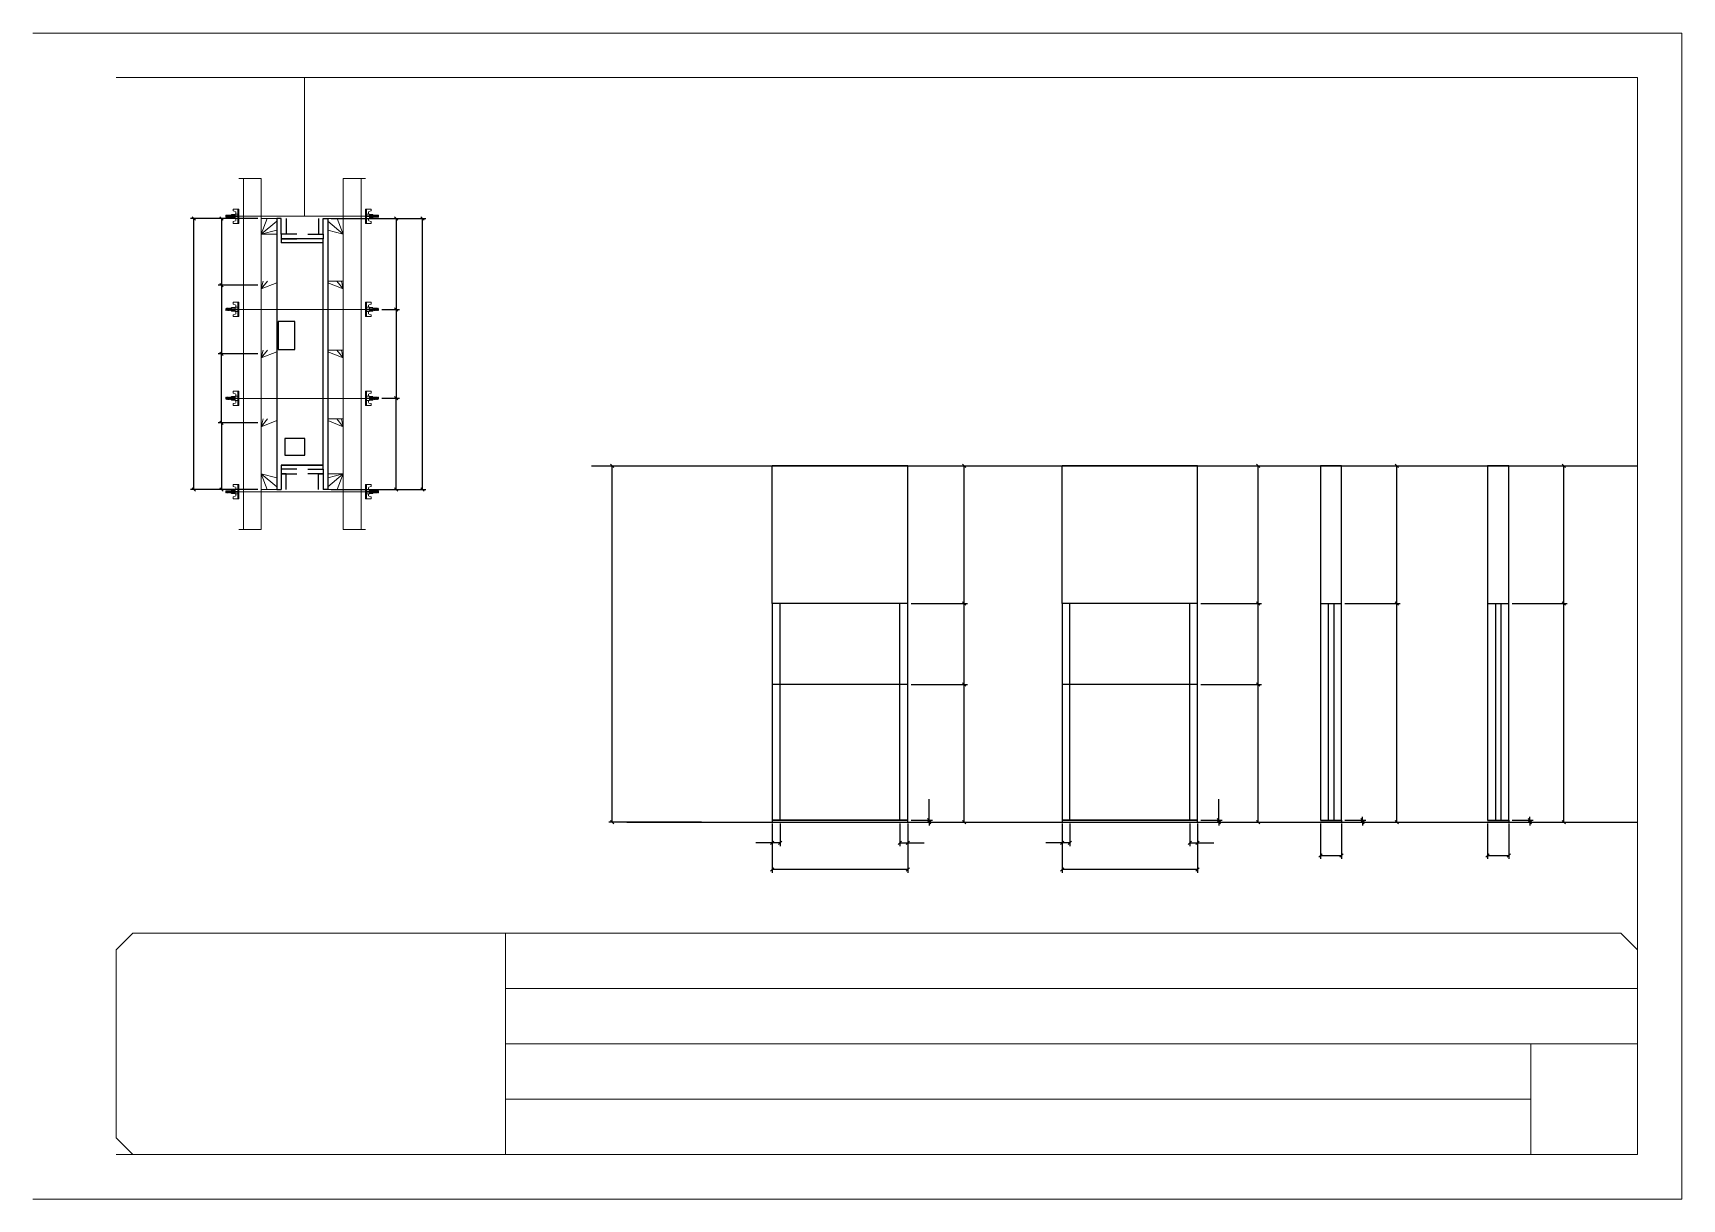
# Model space of a CAD drawing. Header units: metres. Extents: x 2743 to 7411, y 7254 to 8304.
# Drawn here: x 2743 to 4228, y 7254 to 8304 of the extents above; entities that cross this region are included whole.
import ezdxf

# ---------------------------------------------------------------- set-up
doc = ezdxf.new("R2010")
doc.units = ezdxf.units.M
for name, color, linetype in [('CHAPA', 7, 'Continuous'), ('COTA', 7, 'Continuous'), ('Hachura', 7, 'Continuous'), ('Madeira', 7, 'Continuous'), ('NIVEL 2° PAV.', 7, 'Continuous'), ('Nível', 7, 'Continuous'), ('Painéis', 7, 'Continuous'), ('Perfil Metálico', 7, 'Continuous'), ('SARR_2.2x7', 7, 'Continuous'), ('SARRAFO', 7, 'Continuous'), ('SARRAFO DE PRESSAO', 7, 'Continuous'), ('Texto Seção', 7, 'Continuous')]:
    doc.layers.add(name, color=color, linetype=linetype)

msp = doc.modelspace()

# ---------------------------------------------------------------- linework, layer by layer
at = {"layer": 'CHAPA', "color": 1, "lineweight": 25}
for points in [[(2966.2, 8137.2), (2962.2, 8137.2), (2962.2, 7893.2), (2966.2, 7893.2)], [(2966.2, 8137.2), (2962.2, 8137.2), (2962.2, 7893.2), (2966.2, 7893.2)], [(3004.2, 8137.2), (3008.2, 8137.2), (3008.2, 7893.2), (3004.2, 7893.2)], [(3004.2, 8137.2), (3008.2, 8137.2), (3008.2, 7893.2), (3004.2, 7893.2)], [(3004.2, 8115.2), (3004.2, 8118.8), (2966.2, 8118.8), (2966.2, 8115.2)], [(3004.2, 8115.2), (3004.2, 8118.8), (2966.2, 8118.8), (2966.2, 8115.2)], [(3004.2, 7911.6), (3004.2, 7915.2), (2966.2, 7915.2), (2966.2, 7911.6)], [(3004.2, 7911.6), (3004.2, 7915.2), (2966.2, 7915.2), (2966.2, 7911.6)]]:
    msp.add_lwpolyline(points, dxfattribs=at)
at = {"layer": 'COTA', "color": 0, "lineweight": 25}
for p, q in [((2889.1, 8135.7), (2886.1, 8138.7)), ((2914.1, 8135.7), (2911.1, 8138.7)), ((3071.4, 8135.7), (3068.4, 8138.7)), ((3095.1, 8135.7), (3092.1, 8138.7)), ((2911.1, 8078.7), (2914.1, 8075.7)), ((2914.1, 8075.7), (2911.1, 8078.7)), ((3068.4, 8056.8), (3071.4, 8053.8)), ((3071.4, 8053.8), (3068.4, 8056.8)), ((2911.1, 8016.7), (2914.1, 8013.7)), ((2914.1, 8013.7), (2911.1, 8016.7)), ((3071.4, 7973.8), (3068.4, 7976.8)), ((3068.4, 7976.8), (3071.4, 7973.8)), ((2914.1, 7951.7), (2911.1, 7954.7)), ((2911.1, 7954.7), (2914.1, 7951.7)), ((3582.8, 7913), (3579.8, 7916)), ((3847.4, 7913), (3844.4, 7916)), ((3972.4, 7913), (3969.4, 7916)), ((4122.9, 7913), (4119.9, 7916)), ((2886.1, 7894.7), (2889.1, 7891.7)), ((2911.1, 7894.7), (2914.1, 7891.7)), ((3068.4, 7894.7), (3071.4, 7891.7)), ((3092.1, 7894.7), (3095.1, 7891.7)), ((3582.8, 7789), (3579.8, 7792)), ((3579.8, 7792), (3582.8, 7789)), ((3847.4, 7789), (3844.4, 7792)), ((3844.4, 7792), (3847.4, 7789)), ((3969.4, 7792), (3972.4, 7789)), ((3972.4, 7789), (3969.4, 7792)), ((4119.9, 7792), (4122.9, 7789)), ((4122.9, 7789), (4119.9, 7792)), ((3582.8, 7716), (3579.8, 7719)), ((3579.8, 7719), (3582.8, 7716)), ((3847.4, 7716), (3844.4, 7719)), ((3844.4, 7719), (3847.4, 7716)), ((3548.3, 7597), (3551.3, 7594)), ((3551.3, 7592), (3548.3, 7595)), ((3579.8, 7595), (3582.8, 7592)), ((3809.1, 7597), (3812.1, 7594)), ((3812.1, 7592), (3809.1, 7595)), ((3844.4, 7595), (3847.4, 7592)), ((3938.6, 7597), (3941.6, 7594)), ((3941.6, 7592), (3938.6, 7595)), ((3969.4, 7595), (3972.4, 7592)), ((4089.1, 7597), (4092.1, 7594)), ((4092.1, 7592), (4089.1, 7595)), ((4119.9, 7595), (4122.9, 7592)), ((3410, 7576.5), (3407, 7573.5)), ((3414, 7573.5), (3417, 7576.5)), ((3525, 7576.5), (3522, 7573.5)), ((3529, 7573.5), (3532, 7576.5)), ((3670.9, 7576.5), (3667.9, 7573.5)), ((3674.9, 7573.5), (3677.9, 7576.5)), ((3785.9, 7576.5), (3782.9, 7573.5)), ((3789.9, 7573.5), (3792.9, 7576.5)), ((3903.7, 7565.1), (3900.7, 7562.1)), ((3919.7, 7562.1), (3922.7, 7565.1)), ((4054.2, 7565.1), (4051.2, 7562.1)), ((4070.2, 7562.1), (4073.2, 7565.1)), ((3410, 7552.4), (3407, 7549.4)), ((3529, 7549.4), (3532, 7552.4)), ((3670.9, 7552.4), (3667.9, 7549.4)), ((3789.9, 7549.4), (3792.9, 7552.4))]:
    msp.add_line(p, q, dxfattribs=at)
at = {"layer": 'COTA', "color": 241, "lineweight": 25}
for p, q in [((2945.2, 8137.2), (2884.6, 8137.2)), ((2887.6, 7893.2), (2887.6, 8137.2)), ((2945.2, 8137.2), (2909.6, 8137.2)), ((2912.6, 8137.2), (2912.6, 8077.2)), ((3011.2, 8137.2), (3096.6, 8137.2)), ((3045.2, 8137.2), (3072.9, 8137.2)), ((3069.9, 8137.2), (3069.9, 8055.3)), ((3093.6, 7893.2), (3093.6, 8137.2)), ((2945.2, 8077.2), (2909.6, 8077.2)), ((2945.2, 8077.2), (2909.6, 8077.2)), ((2912.6, 8077.2), (2912.6, 8015.2)), ((3057, 8055.3), (3072.9, 8055.3)), ((3057, 8055.3), (3072.9, 8055.3)), ((3069.9, 8055.3), (3069.9, 7975.3)), ((2945.2, 8015.2), (2909.6, 8015.2)), ((2945.2, 8015.2), (2909.6, 8015.2)), ((2912.6, 7953.2), (2912.6, 8015.2)), ((3057, 7975.3), (3072.9, 7975.3)), ((3057, 7975.3), (3072.9, 7975.3)), ((3069.9, 7893.2), (3069.9, 7975.3)), ((2945.2, 7953.2), (2909.6, 7953.2)), ((2945.2, 7953.2), (2909.6, 7953.2)), ((2912.6, 7953.2), (2912.6, 7893.2)), ((3530.5, 7914.5), (3408.5, 7914.5)), ((3408.5, 7790.5), (3408.5, 7914.5)), ((3530.5, 7790.5), (3530.5, 7914.5)), ((3791.4, 7914.5), (3669.4, 7914.5)), ((3669.4, 7790.5), (3669.4, 7914.5)), ((3791.4, 7790.5), (3791.4, 7914.5)), ((2945.2, 7893.2), (2884.6, 7893.2)), ((2945.2, 7893.2), (2909.6, 7893.2)), ((3011.2, 7893.2), (3096.6, 7893.2)), ((3045.2, 7893.2), (3072.9, 7893.2))]:
    msp.add_line(p, q, dxfattribs=at)
at = {"layer": 'COTA', "color": 180, "lineweight": 25}
for p, q in [((2978.6, 8044.3), (2963.6, 8044.3)), ((2963.6, 8044.3), (2963.6, 8019.3)), ((2978.6, 8019.3), (2978.6, 8044.3)), ((2963.6, 8019.3), (2978.6, 8019.3)), ((2987.4, 7939.2), (2969.4, 7939.2)), ((2969.4, 7939.2), (2969.4, 7924.2)), ((2987.4, 7924.2), (2987.4, 7939.2)), ((2969.4, 7924.2), (2987.4, 7924.2))]:
    msp.add_line(p, q, dxfattribs=at)
at = {"layer": 'COTA', "color": 4, "lineweight": 25}
for p, q in [((3533.5, 7914.5), (3584.3, 7914.5)), ((3581.3, 7790.5), (3581.3, 7914.5)), ((3794.4, 7914.5), (3848.9, 7914.5)), ((3845.9, 7790.5), (3845.9, 7914.5)), ((3924.2, 7914.5), (3973.9, 7914.5)), ((3970.9, 7790.5), (3970.9, 7914.5)), ((4074.7, 7914.5), (4124.4, 7914.5)), ((4121.4, 7790.5), (4121.4, 7914.5)), ((3533.5, 7790.5), (3584.3, 7790.5)), ((3533.5, 7790.5), (3584.3, 7790.5)), ((3581.3, 7717.5), (3581.3, 7790.5)), ((3794.4, 7790.5), (3848.9, 7790.5)), ((3794.4, 7790.5), (3848.9, 7790.5)), ((3845.9, 7717.5), (3845.9, 7790.5)), ((3924.2, 7790.5), (3973.9, 7790.5)), ((3924.2, 7790.5), (3973.9, 7790.5)), ((3970.9, 7593.5), (3970.9, 7790.5)), ((4074.7, 7790.5), (4124.4, 7790.5)), ((4074.7, 7790.5), (4124.4, 7790.5)), ((4121.4, 7593.5), (4121.4, 7790.5)), ((3533.5, 7717.5), (3584.3, 7717.5)), ((3533.5, 7717.5), (3584.3, 7717.5)), ((3581.3, 7593.5), (3581.3, 7717.5)), ((3794.4, 7717.5), (3848.9, 7717.5)), ((3794.4, 7717.5), (3848.9, 7717.5)), ((3845.9, 7593.5), (3845.9, 7717.5)), ((3549.8, 7595.5), (3549.8, 7614.3)), ((3810.6, 7595.5), (3810.6, 7614.3)), ((3408.5, 7592.5), (3408.5, 7547.9)), ((3408.5, 7590.5), (3408.5, 7572)), ((3415.5, 7592.5), (3415.5, 7572)), ((3523.5, 7592.5), (3523.5, 7572)), ((3530.5, 7592.5), (3530.5, 7547.9)), ((3530.5, 7590.5), (3530.5, 7572)), ((3533.5, 7595.5), (3552.8, 7595.5)), ((3533.5, 7593.5), (3552.8, 7593.5)), ((3533.5, 7593.5), (3584.3, 7593.5)), ((3549.8, 7593.5), (3549.8, 7595.5)), ((3549.8, 7593.5), (3549.8, 7590.5)), ((3669.4, 7592.5), (3669.4, 7547.9)), ((3669.4, 7590.5), (3669.4, 7572)), ((3676.4, 7592.5), (3676.4, 7572)), ((3784.4, 7592.5), (3784.4, 7572)), ((3791.4, 7592.5), (3791.4, 7547.9)), ((3791.4, 7590.5), (3791.4, 7572)), ((3794.4, 7595.5), (3813.6, 7595.5)), ((3794.4, 7593.5), (3813.6, 7593.5)), ((3794.4, 7593.5), (3848.9, 7593.5)), ((3810.6, 7593.5), (3810.6, 7595.5)), ((3810.6, 7593.5), (3810.6, 7590.5)), ((3902.2, 7592.5), (3902.2, 7560.6)), ((3921.2, 7592.5), (3921.2, 7560.6)), ((3924.2, 7595.5), (3943.1, 7595.5)), ((3924.2, 7593.5), (3943.1, 7593.5)), ((3924.2, 7593.5), (3973.9, 7593.5)), ((3940.1, 7595.5), (3940.1, 7598.5)), ((3940.1, 7593.5), (3940.1, 7595.5)), ((3940.1, 7593.5), (3940.1, 7590.5)), ((4052.7, 7592.5), (4052.7, 7560.6)), ((4071.7, 7592.5), (4071.7, 7560.6)), ((4074.7, 7595.5), (4093.6, 7595.5)), ((4074.7, 7593.5), (4093.6, 7593.5)), ((4074.7, 7593.5), (4124.4, 7593.5)), ((4090.6, 7595.5), (4090.6, 7598.5)), ((4090.6, 7593.5), (4090.6, 7595.5)), ((4090.6, 7593.5), (4090.6, 7590.5)), ((3408.5, 7575), (3393.8, 7575)), ((3415.5, 7575), (3408.5, 7575)), ((3523.5, 7575), (3530.5, 7575)), ((3530.5, 7575), (3545.3, 7575)), ((3669.4, 7575), (3654.7, 7575)), ((3676.4, 7575), (3669.4, 7575)), ((3784.4, 7575), (3791.4, 7575)), ((3791.4, 7575), (3806.1, 7575)), ((3902.2, 7563.6), (3921.2, 7563.6)), ((4052.7, 7563.6), (4071.7, 7563.6)), ((3530.5, 7550.9), (3408.5, 7550.9)), ((3791.4, 7550.9), (3669.4, 7550.9))]:
    msp.add_line(p, q, dxfattribs=at)
at = {"layer": 'COTA', "color": 241, "lineweight": 25}
for points in [[(3921.2, 7790.5), (3921.2, 7914.5), (3902.2, 7914.5), (3902.2, 7790.5)], [(4071.7, 7790.5), (4071.7, 7914.5), (4052.7, 7914.5), (4052.7, 7790.5)]]:
    msp.add_lwpolyline(points, dxfattribs=at)
at = {"layer": 'Hachura', "color": 0, "lineweight": 9}
for p, q in [((2916.7, 8140.3), (2916.4, 8139.9)), ((2916.4, 8139.9), (2916.4, 8138.7)), ((2916.7, 8138.3), (2916.4, 8138.7)), ((2917, 8140.3), (2916.7, 8140.3)), ((2916.7, 8138.3), (2916.7, 8140.3)), ((2917.4, 8138.3), (2916.7, 8139.6)), ((2917.3, 8138.2), (2916.7, 8139.4)), ((2916.7, 8138.8), (2917.1, 8138.2)), ((2916.7, 8138.6), (2916.8, 8138.3)), ((2917, 8140.3), (2918, 8138.3)), ((2917, 8140.3), (2918, 8138.3)), ((2917.1, 8140.3), (2918.2, 8138.2)), ((2918.4, 8138.2), (2917.4, 8140.4)), ((2917.4, 8138.3), (2918, 8138.3)), ((2918.2, 8140.3), (2917.6, 8140.3)), ((2918.5, 8138.3), (2917.6, 8140.3)), ((2918.2, 8140.3), (2919.2, 8138.3)), ((2918.3, 8140.3), (2919.4, 8138.2)), ((2919.6, 8138.2), (2918.5, 8140.4)), ((2919.2, 8138.3), (2918.5, 8138.3)), ((2919.4, 8140.3), (2918.7, 8140.3)), ((2919.7, 8138.3), (2918.7, 8140.3)), ((2918.9, 8140.3), (2918.7, 8140.3)), ((2919.4, 8140.3), (2920.3, 8138.3)), ((2919.5, 8140.3), (2920.5, 8138.2)), ((2920.8, 8138.2), (2919.7, 8140.4)), ((2919.9, 8138.3), (2919.7, 8138.3)), ((2920.5, 8140.3), (2919.9, 8140.3)), ((2920.8, 8138.3), (2919.9, 8140.3)), ((2919.9, 8138.3), (2920.3, 8138.3)), ((2920.5, 8140.3), (2921.5, 8138.3)), ((2920.8, 8138.3), (2921.5, 8138.3)), ((2921.5, 8139.1), (2920.9, 8140.4)), ((2921.5, 8139.4), (2921, 8140.3)), ((2921.5, 8140.3), (2921, 8140.3)), ((2921.5, 8137.6), (2921.5, 8140.9)), ((2921.5, 8140.9), (2924.7, 8140.9)), ((2921.5, 8139.9), (2924.7, 8139.9)), ((2921.5, 8138.3), (2924.7, 8138.3)), ((2921.6, 8137.6), (2921.6, 8140.9)), ((2923, 8145.7), (2923, 8144)), ((2923, 8144), (2925.2, 8143.4)), ((2928.2, 8145.7), (2923.1, 8145.7)), ((2924.7, 8141.2), (2924.7, 8137.3)), ((2927.3, 8141.2), (2924.7, 8141.2)), ((2927.3, 8139.5), (2925.3, 8139.5)), ((2925.3, 8139), (2927.3, 8139)), ((2925.5, 8143.1), (2925.5, 8141.2)), ((2927.3, 8145.7), (2927.3, 8132.8)), ((2927.3, 8145.7), (2927.3, 8140.5)), ((2927.3, 8145.5), (2928.2, 8145.5)), ((2927.3, 8145.3), (2928.2, 8145.3)), ((2927.3, 8145), (2928.2, 8145)), ((2927.3, 8144.5), (2928.2, 8144.5)), ((2927.3, 8143.7), (2928.2, 8143.7)), ((2927.3, 8142.3), (2928.2, 8142.3)), ((2927.3, 8139.2), (2927.3, 8141.2)), ((2927.3, 8140.5), (2927.3, 8139.9)), ((2927.3, 8139.2), (2928.2, 8139.2)), ((2927.6, 8140.2), (2927.4, 8140.2)), ((2927.4, 8138.3), (2927.9, 8138.3)), ((2928, 8140.2), (2927.6, 8140.2)), ((2928.2, 8132.8), (2928.2, 8145.7)), ((2928.2, 8133.7), (2928.2, 8141.6)), ((3042.2, 8132.8), (3042.2, 8145.7)), ((3042.2, 8145.7), (3047.3, 8145.7)), ((3043.1, 8145.5), (3042.2, 8145.5)), ((3043.1, 8145.3), (3042.2, 8145.3)), ((3043.1, 8145), (3042.2, 8145)), ((3043.1, 8144.5), (3042.2, 8144.5)), ((3043.1, 8143.7), (3042.2, 8143.7)), ((3043.1, 8142.3), (3042.2, 8142.3)), ((3042.2, 8133.7), (3042.2, 8141.6)), ((3043.1, 8139.2), (3042.2, 8139.2)), ((3042.3, 8140.2), (3042.8, 8140.2)), ((3043, 8138.3), (3042.5, 8138.3)), ((3042.8, 8140.2), (3043, 8140.2)), ((3043.1, 8145.7), (3043.1, 8132.8)), ((3043.1, 8145.7), (3043.1, 8140.5)), ((3043.1, 8139.2), (3043.1, 8141.2)), ((3043.1, 8141.2), (3045.7, 8141.2)), ((3043.1, 8140.5), (3043.1, 8139.9)), ((3043.1, 8139.5), (3045.1, 8139.5)), ((3045.1, 8139), (3043.1, 8139)), ((3044.9, 8143.1), (3044.9, 8141.2)), ((3047.4, 8144), (3045.1, 8143.4)), ((3045.7, 8141.2), (3045.7, 8137.3)), ((3048.9, 8140.9), (3045.7, 8140.9)), ((3048.9, 8139.9), (3045.7, 8139.9)), ((3048.9, 8138.3), (3045.7, 8138.3)), ((3047.4, 8145.7), (3047.4, 8144)), ((3048.8, 8137.6), (3048.8, 8140.9)), ((3048.9, 8137.6), (3048.9, 8140.9)), ((3048.9, 8139.1), (3049.5, 8140.4)), ((3049.9, 8140.3), (3048.9, 8138.3)), ((3048.9, 8139.4), (3049.4, 8140.3)), ((3048.9, 8140.3), (3049.4, 8140.3)), ((3049.5, 8138.3), (3048.9, 8138.3)), ((3049.5, 8138.3), (3050.5, 8140.3)), ((3049.6, 8138.2), (3050.7, 8140.4)), ((3049.9, 8140.3), (3050.5, 8140.3)), ((3050.9, 8140.3), (3049.9, 8138.2)), ((3051, 8140.3), (3050.1, 8138.3)), ((3050.5, 8138.3), (3050.1, 8138.3)), ((3050.5, 8138.3), (3050.7, 8138.3)), ((3050.7, 8138.3), (3051.7, 8140.3)), ((3050.8, 8138.2), (3051.9, 8140.4)), ((3051, 8140.3), (3051.7, 8140.3)), ((3052.1, 8140.3), (3051, 8138.2)), ((3052.2, 8140.3), (3051.2, 8138.3)), ((3051.2, 8138.3), (3051.9, 8138.3)), ((3051.5, 8140.3), (3051.7, 8140.3)), ((3051.9, 8138.2), (3053, 8140.4)), ((3051.9, 8138.3), (3052.8, 8140.3)), ((3052.2, 8140.3), (3052.8, 8140.3)), ((3053.3, 8140.3), (3052.2, 8138.2)), ((3053.4, 8140.3), (3052.4, 8138.3)), ((3053.4, 8140.3), (3052.4, 8138.3)), ((3053, 8138.3), (3052.4, 8138.3)), ((3053, 8138.3), (3053.7, 8139.6)), ((3053.1, 8138.2), (3053.7, 8139.4)), ((3053.7, 8138.8), (3053.3, 8138.2)), ((3053.4, 8140.3), (3053.7, 8140.3)), ((3053.7, 8138.6), (3053.5, 8138.3)), ((3053.7, 8140.3), (3054, 8139.9)), ((3053.7, 8138.3), (3053.7, 8140.3)), ((3053.7, 8138.3), (3054, 8138.7)), ((3054, 8139.9), (3054, 8138.7)), ((2924.7, 8137.6), (2921.5, 8137.6)), ((2923, 8134.5), (2925.2, 8135)), ((2923, 8132.8), (2923, 8134.5)), ((2927.3, 8132.8), (2923, 8132.8)), ((2924.7, 8137.3), (2924.7, 8137.6)), ((2924.7, 8137.3), (2924.7, 8137.6)), ((2924.7, 8137.3), (2927.3, 8137.3)), ((2925.5, 8135.4), (2925.5, 8137.3)), ((2927.3, 8136.2), (2928.2, 8136.2)), ((2927.3, 8134.8), (2928.2, 8134.8)), ((2927.3, 8133.9), (2928.2, 8133.9)), ((2927.3, 8133.5), (2928.2, 8133.5)), ((2927.3, 8133.1), (2928.2, 8133.1)), ((2927.3, 8132.9), (2928.2, 8132.9)), ((2927.3, 8132.8), (2928.2, 8132.8)), ((3043.1, 8136.2), (3042.2, 8136.2)), ((3043.1, 8134.8), (3042.2, 8134.8)), ((3043.1, 8133.9), (3042.2, 8133.9)), ((3043.1, 8133.5), (3042.2, 8133.5)), ((3043.1, 8133.1), (3042.2, 8133.1)), ((3043.1, 8132.9), (3042.2, 8132.9)), ((3043.1, 8132.8), (3042.2, 8132.8)), ((3045.7, 8137.3), (3043.1, 8137.3)), ((3043.1, 8132.8), (3047.4, 8132.8)), ((3044.9, 8135.4), (3044.9, 8137.3)), ((3047.4, 8134.5), (3045.1, 8135)), ((3045.7, 8137.6), (3048.9, 8137.6)), ((3045.7, 8137.3), (3045.7, 8137.6)), ((3045.7, 8137.3), (3045.7, 8137.6)), ((3047.4, 8132.8), (3047.4, 8134.5)), ((2916.7, 8056.3), (2916.4, 8055.9)), ((2916.4, 8055.9), (2916.4, 8054.7)), ((2916.7, 8054.3), (2916.4, 8054.7)), ((2917, 8056.3), (2916.7, 8056.3)), ((2916.7, 8054.3), (2916.7, 8056.3)), ((2917.4, 8054.3), (2916.7, 8055.6)), ((2917.3, 8054.2), (2916.7, 8055.4)), ((2916.7, 8054.8), (2917.1, 8054.2)), ((2916.7, 8054.6), (2916.8, 8054.3)), ((2917, 8056.3), (2918, 8054.3)), ((2917, 8056.3), (2918, 8054.3)), ((2917.1, 8056.3), (2918.2, 8054.2)), ((2918.4, 8054.2), (2917.4, 8056.4)), ((2917.4, 8054.3), (2918, 8054.3)), ((2918.2, 8056.3), (2917.6, 8056.3)), ((2918.5, 8054.3), (2917.6, 8056.3)), ((2918.2, 8056.3), (2919.2, 8054.3)), ((2918.3, 8056.3), (2919.4, 8054.2)), ((2919.6, 8054.2), (2918.5, 8056.4)), ((2919.2, 8054.3), (2918.5, 8054.3)), ((2919.4, 8056.3), (2918.7, 8056.3)), ((2919.7, 8054.3), (2918.7, 8056.3)), ((2918.9, 8056.3), (2918.7, 8056.3)), ((2919.4, 8056.3), (2920.3, 8054.3)), ((2919.5, 8056.3), (2920.5, 8054.2)), ((2920.8, 8054.2), (2919.7, 8056.4)), ((2919.9, 8054.3), (2919.7, 8054.3)), ((2920.5, 8056.3), (2919.9, 8056.3)), ((2920.8, 8054.3), (2919.9, 8056.3)), ((2919.9, 8054.3), (2920.3, 8054.3)), ((2920.5, 8056.3), (2921.5, 8054.3)), ((2920.8, 8054.3), (2921.5, 8054.3)), ((2921.5, 8055.1), (2920.9, 8056.4)), ((2921.5, 8055.4), (2921, 8056.3)), ((2921.5, 8056.3), (2921, 8056.3)), ((2921.5, 8053.6), (2921.5, 8056.9)), ((2921.5, 8056.9), (2924.7, 8056.9)), ((2921.5, 8055.9), (2924.7, 8055.9)), ((2921.5, 8054.3), (2924.7, 8054.3)), ((2924.7, 8053.6), (2921.5, 8053.6)), ((2921.6, 8053.6), (2921.6, 8056.9)), ((2923, 8061.7), (2923, 8060)), ((2923, 8060), (2925.2, 8059.4)), ((2923, 8050.5), (2925.2, 8051)), ((2923, 8048.8), (2923, 8050.5)), ((2927.3, 8048.8), (2923, 8048.8)), ((2928.2, 8061.7), (2923.1, 8061.7)), ((2924.7, 8057.2), (2924.7, 8053.3)), ((2927.3, 8057.2), (2924.7, 8057.2)), ((2924.7, 8053.3), (2924.7, 8053.6)), ((2924.7, 8053.3), (2924.7, 8053.6)), ((2924.7, 8053.3), (2927.3, 8053.3)), ((2927.3, 8055.5), (2925.3, 8055.5)), ((2925.3, 8055), (2927.3, 8055)), ((2925.5, 8059.1), (2925.5, 8057.2)), ((2925.5, 8051.4), (2925.5, 8053.3)), ((2927.3, 8061.7), (2927.3, 8048.8)), ((2927.3, 8061.7), (2927.3, 8056.5)), ((2927.3, 8061.5), (2928.2, 8061.5)), ((2927.3, 8061.3), (2928.2, 8061.3)), ((2927.3, 8061), (2928.2, 8061)), ((2927.3, 8060.5), (2928.2, 8060.5)), ((2927.3, 8059.7), (2928.2, 8059.7)), ((2927.3, 8058.3), (2928.2, 8058.3)), ((2927.3, 8055.2), (2927.3, 8057.2)), ((2927.3, 8056.5), (2927.3, 8055.9)), ((2927.3, 8055.2), (2928.2, 8055.2)), ((2927.3, 8052.2), (2928.2, 8052.2)), ((2927.3, 8050.8), (2928.2, 8050.8)), ((2927.3, 8049.9), (2928.2, 8049.9)), ((2927.3, 8049.5), (2928.2, 8049.5)), ((2927.3, 8049.1), (2928.2, 8049.1)), ((2927.3, 8048.9), (2928.2, 8048.9)), ((2927.3, 8048.8), (2928.2, 8048.8)), ((2927.6, 8056.2), (2927.4, 8056.2)), ((2927.4, 8054.3), (2927.9, 8054.3)), ((2928, 8056.2), (2927.6, 8056.2)), ((2928.2, 8048.8), (2928.2, 8061.7)), ((2928.2, 8049.7), (2928.2, 8057.6)), ((3042.2, 8048.8), (3042.2, 8061.7)), ((3042.2, 8061.7), (3047.3, 8061.7)), ((3043.1, 8061.5), (3042.2, 8061.5)), ((3043.1, 8061.3), (3042.2, 8061.3)), ((3043.1, 8061), (3042.2, 8061)), ((3043.1, 8060.5), (3042.2, 8060.5)), ((3043.1, 8059.7), (3042.2, 8059.7)), ((3043.1, 8058.3), (3042.2, 8058.3)), ((3042.2, 8049.7), (3042.2, 8057.6)), ((3043.1, 8055.2), (3042.2, 8055.2)), ((3043.1, 8052.2), (3042.2, 8052.2)), ((3043.1, 8050.8), (3042.2, 8050.8)), ((3043.1, 8049.9), (3042.2, 8049.9)), ((3043.1, 8049.5), (3042.2, 8049.5)), ((3043.1, 8049.1), (3042.2, 8049.1)), ((3043.1, 8048.9), (3042.2, 8048.9)), ((3043.1, 8048.8), (3042.2, 8048.8)), ((3042.3, 8056.2), (3042.8, 8056.2)), ((3043, 8054.3), (3042.5, 8054.3)), ((3042.8, 8056.2), (3043, 8056.2)), ((3043.1, 8061.7), (3043.1, 8048.8)), ((3043.1, 8061.7), (3043.1, 8056.5)), ((3043.1, 8055.2), (3043.1, 8057.2)), ((3043.1, 8057.2), (3045.7, 8057.2)), ((3043.1, 8056.5), (3043.1, 8055.9)), ((3043.1, 8055.5), (3045.1, 8055.5)), ((3045.1, 8055), (3043.1, 8055)), ((3045.7, 8053.3), (3043.1, 8053.3)), ((3043.1, 8048.8), (3047.4, 8048.8)), ((3044.9, 8059.1), (3044.9, 8057.2)), ((3044.9, 8051.4), (3044.9, 8053.3)), ((3047.4, 8060), (3045.1, 8059.4)), ((3047.4, 8050.5), (3045.1, 8051)), ((3045.7, 8057.2), (3045.7, 8053.3)), ((3048.9, 8056.9), (3045.7, 8056.9)), ((3048.9, 8055.9), (3045.7, 8055.9)), ((3048.9, 8054.3), (3045.7, 8054.3)), ((3045.7, 8053.6), (3048.9, 8053.6)), ((3045.7, 8053.3), (3045.7, 8053.6)), ((3045.7, 8053.3), (3045.7, 8053.6)), ((3047.4, 8061.7), (3047.4, 8060)), ((3047.4, 8048.8), (3047.4, 8050.5)), ((3048.8, 8053.6), (3048.8, 8056.9)), ((3048.9, 8053.6), (3048.9, 8056.9)), ((3048.9, 8055.1), (3049.5, 8056.4)), ((3049.9, 8056.3), (3048.9, 8054.3)), ((3048.9, 8055.4), (3049.4, 8056.3)), ((3048.9, 8056.3), (3049.4, 8056.3)), ((3049.5, 8054.3), (3048.9, 8054.3)), ((3049.5, 8054.3), (3050.5, 8056.3)), ((3049.6, 8054.2), (3050.7, 8056.4)), ((3049.9, 8056.3), (3050.5, 8056.3)), ((3050.9, 8056.3), (3049.9, 8054.2)), ((3051, 8056.3), (3050.1, 8054.3)), ((3050.5, 8054.3), (3050.1, 8054.3)), ((3050.5, 8054.3), (3050.7, 8054.3)), ((3050.7, 8054.3), (3051.7, 8056.3)), ((3050.8, 8054.2), (3051.9, 8056.4)), ((3051, 8056.3), (3051.7, 8056.3)), ((3052.1, 8056.3), (3051, 8054.2)), ((3052.2, 8056.3), (3051.2, 8054.3)), ((3051.2, 8054.3), (3051.9, 8054.3)), ((3051.5, 8056.3), (3051.7, 8056.3)), ((3051.9, 8054.2), (3053, 8056.4)), ((3051.9, 8054.3), (3052.8, 8056.3)), ((3052.2, 8056.3), (3052.8, 8056.3)), ((3053.3, 8056.3), (3052.2, 8054.2)), ((3053.4, 8056.3), (3052.4, 8054.3)), ((3053.4, 8056.3), (3052.4, 8054.3)), ((3053, 8054.3), (3052.4, 8054.3)), ((3053, 8054.3), (3053.7, 8055.6)), ((3053.1, 8054.2), (3053.7, 8055.4)), ((3053.7, 8054.8), (3053.3, 8054.2)), ((3053.4, 8056.3), (3053.7, 8056.3)), ((3053.7, 8054.6), (3053.5, 8054.3)), ((3053.7, 8056.3), (3054, 8055.9)), ((3053.7, 8054.3), (3053.7, 8056.3)), ((3053.7, 8054.3), (3054, 8054.7)), ((3054, 8055.9), (3054, 8054.7)), ((2916.7, 7976.3), (2916.4, 7975.9)), ((2916.4, 7975.9), (2916.4, 7974.7)), ((2916.7, 7974.3), (2916.4, 7974.7)), ((2917, 7976.3), (2916.7, 7976.3)), ((2916.7, 7974.3), (2916.7, 7976.3)), ((2917.4, 7974.3), (2916.7, 7975.6)), ((2917.3, 7974.2), (2916.7, 7975.4)), ((2916.7, 7974.8), (2917.1, 7974.2)), ((2916.7, 7974.6), (2916.8, 7974.3)), ((2917, 7976.3), (2918, 7974.3)), ((2917, 7976.3), (2918, 7974.3)), ((2917.1, 7976.3), (2918.2, 7974.2)), ((2918.4, 7974.2), (2917.4, 7976.4)), ((2918.2, 7976.3), (2917.6, 7976.3)), ((2918.5, 7974.3), (2917.6, 7976.3)), ((2918.2, 7976.3), (2919.2, 7974.3)), ((2918.3, 7976.3), (2919.4, 7974.2)), ((2919.6, 7974.2), (2918.5, 7976.4)), ((2919.4, 7976.3), (2918.7, 7976.3)), ((2919.7, 7974.3), (2918.7, 7976.3)), ((2918.9, 7976.3), (2918.7, 7976.3)), ((2919.4, 7976.3), (2920.3, 7974.3)), ((2919.5, 7976.3), (2920.5, 7974.2)), ((2920.8, 7974.2), (2919.7, 7976.4)), ((2920.5, 7976.3), (2919.9, 7976.3)), ((2920.8, 7974.3), (2919.9, 7976.3)), ((2920.5, 7976.3), (2921.5, 7974.3)), ((2921.5, 7975.1), (2920.9, 7976.4)), ((2921.5, 7975.4), (2921, 7976.3)), ((2921.5, 7976.3), (2921, 7976.3)), ((2921.5, 7973.6), (2921.5, 7976.9)), ((2921.5, 7976.9), (2924.7, 7976.9)), ((2921.5, 7975.9), (2924.7, 7975.9)), ((2921.6, 7973.6), (2921.6, 7976.9)), ((2923, 7981.7), (2923, 7980)), ((2923, 7980), (2925.2, 7979.4)), ((2928.2, 7981.7), (2923.1, 7981.7)), ((2924.7, 7977.2), (2924.7, 7973.3)), ((2927.3, 7977.2), (2924.7, 7977.2)), ((2927.3, 7975.5), (2925.3, 7975.5)), ((2925.3, 7975), (2927.3, 7975)), ((2925.5, 7979.1), (2925.5, 7977.2)), ((2927.3, 7981.7), (2927.3, 7968.8)), ((2927.3, 7981.7), (2927.3, 7976.5)), ((2927.3, 7981.5), (2928.2, 7981.5)), ((2927.3, 7981.3), (2928.2, 7981.3)), ((2927.3, 7981), (2928.2, 7981)), ((2927.3, 7980.5), (2928.2, 7980.5)), ((2927.3, 7979.7), (2928.2, 7979.7)), ((2927.3, 7978.3), (2928.2, 7978.3)), ((2927.3, 7975.2), (2927.3, 7977.2)), ((2927.3, 7976.5), (2927.3, 7975.9)), ((2927.3, 7975.2), (2928.2, 7975.2)), ((2927.6, 7976.2), (2927.4, 7976.2)), ((2928, 7976.2), (2927.6, 7976.2)), ((2928.2, 7968.8), (2928.2, 7981.7)), ((2928.2, 7969.7), (2928.2, 7977.6)), ((3042.2, 7968.8), (3042.2, 7981.7)), ((3042.2, 7981.7), (3047.3, 7981.7)), ((3043.1, 7981.5), (3042.2, 7981.5)), ((3043.1, 7981.3), (3042.2, 7981.3)), ((3043.1, 7981), (3042.2, 7981)), ((3043.1, 7980.5), (3042.2, 7980.5)), ((3043.1, 7979.7), (3042.2, 7979.7)), ((3043.1, 7978.3), (3042.2, 7978.3)), ((3042.2, 7969.7), (3042.2, 7977.6)), ((3043.1, 7975.2), (3042.2, 7975.2)), ((3042.3, 7976.2), (3042.8, 7976.2)), ((3042.8, 7976.2), (3043, 7976.2)), ((3043.1, 7981.7), (3043.1, 7968.8)), ((3043.1, 7981.7), (3043.1, 7976.5)), ((3043.1, 7975.2), (3043.1, 7977.2)), ((3043.1, 7977.2), (3045.7, 7977.2)), ((3043.1, 7976.5), (3043.1, 7975.9)), ((3043.1, 7975.5), (3045.1, 7975.5)), ((3045.1, 7975), (3043.1, 7975)), ((3044.9, 7979.1), (3044.9, 7977.2)), ((3047.4, 7980), (3045.1, 7979.4)), ((3045.7, 7977.2), (3045.7, 7973.3)), ((3048.9, 7976.9), (3045.7, 7976.9)), ((3048.9, 7975.9), (3045.7, 7975.9)), ((3047.4, 7981.7), (3047.4, 7980)), ((3048.8, 7973.6), (3048.8, 7976.9)), ((3048.9, 7973.6), (3048.9, 7976.9)), ((3048.9, 7975.1), (3049.5, 7976.4)), ((3049.9, 7976.3), (3048.9, 7974.3)), ((3048.9, 7975.4), (3049.4, 7976.3)), ((3048.9, 7976.3), (3049.4, 7976.3)), ((3049.5, 7974.3), (3050.5, 7976.3)), ((3049.6, 7974.2), (3050.7, 7976.4)), ((3049.9, 7976.3), (3050.5, 7976.3)), ((3050.9, 7976.3), (3049.9, 7974.2)), ((3051, 7976.3), (3050.1, 7974.3)), ((3050.7, 7974.3), (3051.7, 7976.3)), ((3050.8, 7974.2), (3051.9, 7976.4)), ((3051, 7976.3), (3051.7, 7976.3)), ((3052.1, 7976.3), (3051, 7974.2)), ((3052.2, 7976.3), (3051.2, 7974.3)), ((3051.5, 7976.3), (3051.7, 7976.3)), ((3051.9, 7974.2), (3053, 7976.4)), ((3051.9, 7974.3), (3052.8, 7976.3)), ((3052.2, 7976.3), (3052.8, 7976.3)), ((3053.3, 7976.3), (3052.2, 7974.2)), ((3053.4, 7976.3), (3052.4, 7974.3)), ((3053.4, 7976.3), (3052.4, 7974.3)), ((3053, 7974.3), (3053.7, 7975.6)), ((3053.1, 7974.2), (3053.7, 7975.4)), ((3053.7, 7974.8), (3053.3, 7974.2)), ((3053.4, 7976.3), (3053.7, 7976.3)), ((3053.7, 7974.6), (3053.5, 7974.3)), ((3053.7, 7976.3), (3054, 7975.9)), ((3053.7, 7974.3), (3053.7, 7976.3)), ((3053.7, 7974.3), (3054, 7974.7)), ((3054, 7975.9), (3054, 7974.7)), ((2917.4, 7974.3), (2918, 7974.3)), ((2919.2, 7974.3), (2918.5, 7974.3)), ((2919.9, 7974.3), (2919.7, 7974.3)), ((2919.9, 7974.3), (2920.3, 7974.3)), ((2920.8, 7974.3), (2921.5, 7974.3)), ((2921.5, 7974.3), (2924.7, 7974.3)), ((2924.7, 7973.6), (2921.5, 7973.6)), ((2923, 7970.5), (2925.2, 7971)), ((2923, 7968.8), (2923, 7970.5)), ((2927.3, 7968.8), (2923, 7968.8)), ((2924.7, 7973.3), (2924.7, 7973.6)), ((2924.7, 7973.3), (2924.7, 7973.6)), ((2924.7, 7973.3), (2927.3, 7973.3)), ((2925.5, 7971.4), (2925.5, 7973.3)), ((2927.3, 7972.2), (2928.2, 7972.2)), ((2927.3, 7970.8), (2928.2, 7970.8)), ((2927.3, 7969.9), (2928.2, 7969.9)), ((2927.3, 7969.5), (2928.2, 7969.5)), ((2927.3, 7969.1), (2928.2, 7969.1)), ((2927.3, 7968.9), (2928.2, 7968.9)), ((2927.3, 7968.8), (2928.2, 7968.8)), ((2927.4, 7974.3), (2927.9, 7974.3)), ((3043.1, 7972.2), (3042.2, 7972.2)), ((3043.1, 7970.8), (3042.2, 7970.8)), ((3043.1, 7969.9), (3042.2, 7969.9)), ((3043.1, 7969.5), (3042.2, 7969.5)), ((3043.1, 7969.1), (3042.2, 7969.1)), ((3043.1, 7968.9), (3042.2, 7968.9)), ((3043.1, 7968.8), (3042.2, 7968.8)), ((3043, 7974.3), (3042.5, 7974.3)), ((3045.7, 7973.3), (3043.1, 7973.3)), ((3043.1, 7968.8), (3047.4, 7968.8)), ((3044.9, 7971.4), (3044.9, 7973.3)), ((3047.4, 7970.5), (3045.1, 7971)), ((3048.9, 7974.3), (3045.7, 7974.3)), ((3045.7, 7973.6), (3048.9, 7973.6)), ((3045.7, 7973.3), (3045.7, 7973.6)), ((3045.7, 7973.3), (3045.7, 7973.6)), ((3047.4, 7968.8), (3047.4, 7970.5)), ((3049.5, 7974.3), (3048.9, 7974.3)), ((3050.5, 7974.3), (3050.1, 7974.3)), ((3050.5, 7974.3), (3050.7, 7974.3)), ((3051.2, 7974.3), (3051.9, 7974.3)), ((3053, 7974.3), (3052.4, 7974.3)), ((2916.7, 7892.1), (2916.4, 7891.8)), ((2916.4, 7890.5), (2916.4, 7891.8)), ((2916.7, 7890.2), (2916.4, 7890.5)), ((2916.7, 7891.6), (2917.1, 7892.3)), ((2917.3, 7892.2), (2916.7, 7891.1)), ((2916.7, 7891.9), (2916.8, 7892.1)), ((2917.4, 7892.1), (2916.7, 7890.8)), ((2916.7, 7892.1), (2916.7, 7890.2)), ((2917, 7890.2), (2916.7, 7890.2)), ((2917, 7890.2), (2918, 7892.1)), ((2917, 7890.2), (2918, 7892.1)), ((2917.1, 7890.1), (2918.2, 7892.3)), ((2918.4, 7892.2), (2917.4, 7890.1)), ((2917.4, 7892.1), (2918, 7892.1)), ((2918.5, 7892.1), (2917.6, 7890.2)), ((2918.2, 7890.2), (2917.6, 7890.2)), ((2918.2, 7890.2), (2919.2, 7892.1)), ((2918.3, 7890.1), (2919.4, 7892.3)), ((2919.6, 7892.2), (2918.5, 7890.1)), ((2919.2, 7892.1), (2918.5, 7892.1)), ((2919.7, 7892.1), (2918.7, 7890.2)), ((2919.4, 7890.2), (2918.7, 7890.2)), ((2918.9, 7890.2), (2918.7, 7890.2)), ((2919.4, 7890.2), (2920.3, 7892.1)), ((2919.5, 7890.1), (2920.5, 7892.3)), ((2920.8, 7892.2), (2919.7, 7890.1)), ((2919.9, 7892.1), (2919.7, 7892.1)), ((2919.9, 7892.1), (2920.3, 7892.1)), ((2920.8, 7892.1), (2919.9, 7890.2)), ((2920.5, 7890.2), (2919.9, 7890.2)), ((2920.5, 7890.2), (2921.5, 7892.1)), ((2920.8, 7892.1), (2921.5, 7892.1)), ((2921.5, 7891.4), (2920.9, 7890.1)), ((2921.5, 7891.1), (2921, 7890.2)), ((2921.5, 7890.2), (2921, 7890.2)), ((2921.5, 7892.9), (2921.5, 7889.6)), ((2924.7, 7892.9), (2921.5, 7892.9)), ((2921.5, 7892.1), (2924.7, 7892.1)), ((2921.5, 7890.6), (2924.7, 7890.6)), ((2921.5, 7889.6), (2924.7, 7889.6)), ((2921.6, 7892.9), (2921.6, 7889.6)), ((2927.3, 7897.7), (2923, 7897.7)), ((2923, 7897.7), (2923, 7896)), ((2923, 7896), (2925.2, 7895.4)), ((2923, 7886.5), (2925.2, 7887)), ((2923, 7884.8), (2923, 7886.5)), ((2924.7, 7889.3), (2924.7, 7893.2)), ((2924.7, 7893.2), (2927.3, 7893.2)), ((2924.7, 7893.2), (2924.7, 7892.9)), ((2924.7, 7893.2), (2924.7, 7892.9)), ((2927.3, 7889.3), (2924.7, 7889.3)), ((2925.3, 7891.4), (2927.3, 7891.4)), ((2927.3, 7890.9), (2925.3, 7890.9)), ((2925.5, 7895.1), (2925.5, 7893.2)), ((2925.5, 7887.4), (2925.5, 7889.3)), ((2927.3, 7884.8), (2927.3, 7897.7)), ((2927.3, 7897.7), (2928.2, 7897.7)), ((2927.3, 7897.5), (2928.2, 7897.5)), ((2927.3, 7897.3), (2928.2, 7897.3)), ((2927.3, 7897), (2928.2, 7897)), ((2927.3, 7896.5), (2928.2, 7896.5)), ((2927.3, 7895.7), (2928.2, 7895.7)), ((2927.3, 7894.3), (2928.2, 7894.3)), ((2927.3, 7891.2), (2927.3, 7889.3)), ((2927.3, 7891.2), (2928.2, 7891.2)), ((2927.3, 7889.9), (2927.3, 7890.6)), ((2927.3, 7884.8), (2927.3, 7889.9)), ((2927.3, 7888.2), (2928.2, 7888.2)), ((2927.3, 7886.8), (2928.2, 7886.8)), ((2927.3, 7885.9), (2928.2, 7885.9)), ((2927.3, 7885.5), (2928.2, 7885.5)), ((2927.4, 7892.2), (2927.9, 7892.2)), ((2927.6, 7890.3), (2927.4, 7890.3)), ((2928, 7890.3), (2927.6, 7890.3)), ((2928.2, 7897.7), (2928.2, 7884.8)), ((2928.2, 7896.7), (2928.2, 7888.9)), ((3042.2, 7897.7), (3042.2, 7884.8)), ((3043.1, 7897.7), (3042.2, 7897.7)), ((3043.1, 7897.5), (3042.2, 7897.5)), ((3043.1, 7897.3), (3042.2, 7897.3)), ((3043.1, 7897), (3042.2, 7897)), ((3042.2, 7896.7), (3042.2, 7888.9)), ((3043.1, 7896.5), (3042.2, 7896.5)), ((3043.1, 7895.7), (3042.2, 7895.7)), ((3043.1, 7894.3), (3042.2, 7894.3)), ((3043.1, 7891.2), (3042.2, 7891.2)), ((3043.1, 7888.2), (3042.2, 7888.2)), ((3043.1, 7886.8), (3042.2, 7886.8)), ((3043.1, 7885.9), (3042.2, 7885.9)), ((3043.1, 7885.5), (3042.2, 7885.5)), ((3042.3, 7890.3), (3042.8, 7890.3)), ((3043, 7892.2), (3042.5, 7892.2)), ((3042.8, 7890.3), (3043, 7890.3)), ((3043.1, 7884.8), (3043.1, 7897.7)), ((3043.1, 7897.7), (3047.4, 7897.7)), ((3045.7, 7893.2), (3043.1, 7893.2)), ((3045.1, 7891.4), (3043.1, 7891.4)), ((3043.1, 7891.2), (3043.1, 7889.3)), ((3043.1, 7890.9), (3045.1, 7890.9)), ((3043.1, 7889.9), (3043.1, 7890.6)), ((3043.1, 7884.8), (3043.1, 7889.9)), ((3043.1, 7889.3), (3045.7, 7889.3)), ((3044.9, 7895.1), (3044.9, 7893.2)), ((3044.9, 7887.4), (3044.9, 7889.3)), ((3047.4, 7896), (3045.1, 7895.4)), ((3047.4, 7886.5), (3045.1, 7887)), ((3045.7, 7889.3), (3045.7, 7893.2)), ((3045.7, 7893.2), (3045.7, 7892.9)), ((3045.7, 7893.2), (3045.7, 7892.9)), ((3045.7, 7892.9), (3048.9, 7892.9)), ((3048.9, 7892.1), (3045.7, 7892.1)), ((3048.9, 7890.6), (3045.7, 7890.6)), ((3048.9, 7889.6), (3045.7, 7889.6)), ((3047.4, 7897.7), (3047.4, 7896)), ((3047.4, 7884.8), (3047.4, 7886.5)), ((3048.8, 7892.9), (3048.8, 7889.6)), ((3048.9, 7892.9), (3048.9, 7889.6)), ((3049.5, 7892.1), (3048.9, 7892.1)), ((3049.9, 7890.2), (3048.9, 7892.1)), ((3048.9, 7891.4), (3049.5, 7890.1)), ((3048.9, 7891.1), (3049.4, 7890.2)), ((3048.9, 7890.2), (3049.4, 7890.2)), ((3049.5, 7892.1), (3050.5, 7890.2)), ((3049.6, 7892.2), (3050.7, 7890.1)), ((3050.9, 7890.1), (3049.9, 7892.3)), ((3049.9, 7890.2), (3050.5, 7890.2)), ((3050.5, 7892.1), (3050.1, 7892.1)), ((3051, 7890.2), (3050.1, 7892.1)), ((3050.5, 7892.1), (3050.7, 7892.1)), ((3050.7, 7892.1), (3051.7, 7890.2)), ((3050.8, 7892.2), (3051.9, 7890.1)), ((3052.1, 7890.1), (3051, 7892.3)), ((3051, 7890.2), (3051.7, 7890.2)), ((3051.2, 7892.1), (3051.9, 7892.1)), ((3052.2, 7890.2), (3051.2, 7892.1)), ((3051.5, 7890.2), (3051.7, 7890.2)), ((3051.9, 7892.2), (3053, 7890.1)), ((3051.9, 7892.1), (3052.8, 7890.2)), ((3053.3, 7890.1), (3052.2, 7892.3)), ((3052.2, 7890.2), (3052.8, 7890.2)), ((3053.4, 7890.2), (3052.4, 7892.1)), ((3053, 7892.1), (3052.4, 7892.1)), ((3053.4, 7890.2), (3052.4, 7892.1)), ((3053, 7892.1), (3053.7, 7890.8)), ((3053.1, 7892.2), (3053.7, 7891.1)), ((3053.7, 7891.6), (3053.3, 7892.3)), ((3053.4, 7890.2), (3053.7, 7890.2)), ((3053.7, 7891.9), (3053.5, 7892.1)), ((3053.7, 7892.1), (3054, 7891.8)), ((3053.7, 7892.1), (3053.7, 7890.2)), ((3053.7, 7890.2), (3054, 7890.5)), ((3054, 7890.5), (3054, 7891.8)), ((2928.2, 7884.8), (2923.1, 7884.8)), ((2927.3, 7885.1), (2928.2, 7885.1)), ((2927.3, 7884.9), (2928.2, 7884.9)), ((3043.1, 7885.1), (3042.2, 7885.1)), ((3043.1, 7884.9), (3042.2, 7884.9)), ((3042.2, 7884.8), (3047.3, 7884.8))]:
    msp.add_line(p, q, dxfattribs=at)
at = {"layer": 'Hachura', "color": 251, "lineweight": 9}
for p, q in [((3053, 8139.2), (2921.2, 8139.2)), ((3053, 8055.2), (2921.2, 8055.2)), ((3053, 7975.2), (2921.2, 7975.2)), ((3053, 7891.2), (2921.2, 7891.2))]:
    msp.add_line(p, q, dxfattribs=at)
at = {"layer": 'Madeira', "color": 126, "lineweight": 18}
for p, q in [((2948.2, 8123.2), (2953.6, 8137.2)), ((2948.2, 8123.2), (2962.2, 8134.7)), ((2948.2, 8123.2), (2962.2, 8126.7)), ((3022.2, 8123.2), (3008.2, 8134.7)), ((3022.2, 8123.2), (3008.2, 8126.7)), ((3022.2, 8123.2), (3016.8, 8137.2)), ((2948.2, 8073.7), (2953.9, 8080.7)), ((2948.2, 8073.7), (2949.9, 8080.7)), ((2948.2, 8073.7), (2962.2, 8079.2)), ((3022.2, 8073.7), (3008.2, 8079.2)), ((3022.2, 8073.7), (3016.5, 8080.7)), ((3022.2, 8073.7), (3020.5, 8080.7)), ((2948.2, 8011.7), (2953.9, 8018.7)), ((2948.2, 8011.7), (2949.9, 8018.7)), ((2948.2, 8011.7), (2962.2, 8017.2)), ((3022.2, 8011.7), (3008.2, 8017.2)), ((3022.2, 8011.7), (3016.5, 8018.7)), ((3022.2, 8011.7), (3020.5, 8018.7)), ((2948.2, 7949.7), (2953.9, 7956.7)), ((2948.2, 7949.7), (2949.9, 7956.7)), ((2948.2, 7949.7), (2962.2, 7955.2)), ((3022.2, 7949.7), (3008.2, 7955.2)), ((3022.2, 7949.7), (3016.5, 7956.7)), ((3022.2, 7949.7), (3020.5, 7956.7)), ((2948.2, 7907.2), (2962.2, 7895.7)), ((2948.2, 7907.2), (2962.2, 7903.8)), ((2948.2, 7907.2), (2953.6, 7893.2)), ((3022.2, 7907.2), (3008.2, 7895.7)), ((3022.2, 7907.2), (3008.2, 7903.8)), ((3022.2, 7907.2), (3016.8, 7893.2))]:
    msp.add_line(p, q, dxfattribs=at)
for points in [[(2948.2, 7893.2), (2962.2, 7893.2), (2962.2, 8137.2), (2948.2, 8137.2)], [(2948.2, 8123.2), (2962.2, 8123.2), (2962.2, 8137.2), (2948.2, 8137.2)], [(3022.2, 7893.2), (3008.2, 7893.2), (3008.2, 8137.2), (3022.2, 8137.2)], [(3022.2, 8073.7), (3022.2, 8080.7), (3008.2, 8080.7), (3008.2, 8073.7)], [(3022.2, 8011.7), (3022.2, 8018.7), (3008.2, 8018.7), (3008.2, 8011.7)], [(3022.2, 7949.7), (3022.2, 7956.7), (3008.2, 7956.7), (3008.2, 7949.7)], [(3022.2, 7907.2), (3008.2, 7907.2), (3008.2, 7893.2), (3022.2, 7893.2)]]:
    msp.add_lwpolyline(points, dxfattribs=at)
at = {"layer": 'NIVEL 2° PAV.', "color": 0, "lineweight": 25}
for p, q in [((3265.9, 7913), (3262.9, 7916)), ((3262.9, 7595), (3265.9, 7592))]:
    msp.add_line(p, q, dxfattribs=at)
at = {"layer": 'NIVEL 2° PAV.', "color": 4, "lineweight": 25}
for p, q in [((3261.2, 7914.5), (3267.4, 7914.5)), ((3264.4, 7593.5), (3264.4, 7914.5)), ((3344.9, 7593.5), (3261.4, 7593.5))]:
    msp.add_line(p, q, dxfattribs=at)
at = {"layer": 'Nível', "color": 4, "lineweight": 25}
for p, q in [((3245.7, 7914.5), (4187.7, 7914.5)), ((3277.5, 7593.5), (4187.7, 7593.5))]:
    msp.add_line(p, q, dxfattribs=at)
at = {"layer": 'Painéis', "color": 200, "lineweight": 25}
for p, q in [((3408.5, 7790.5), (3408.5, 7593.5)), ((3530.5, 7790.5), (3408.5, 7790.5)), ((3530.5, 7593.5), (3530.5, 7790.5)), ((3669.4, 7790.5), (3669.4, 7593.5)), ((3791.4, 7790.5), (3669.4, 7790.5)), ((3791.4, 7593.5), (3791.4, 7790.5)), ((3902.2, 7790.5), (3902.2, 7595.5)), ((3902.2, 7790.5), (3921.2, 7790.5)), ((3921.2, 7595.5), (3921.2, 7790.5)), ((4052.7, 7790.5), (4052.7, 7595.5)), ((4052.7, 7790.5), (4071.7, 7790.5)), ((4071.7, 7595.5), (4071.7, 7790.5)), ((3530.5, 7717.5), (3408.5, 7717.5)), ((3791.4, 7717.5), (3669.4, 7717.5)), ((3408.5, 7595.5), (3530.5, 7595.5)), ((3669.4, 7595.5), (3791.4, 7595.5)), ((3902.2, 7595.5), (3921.2, 7595.5)), ((4052.7, 7595.5), (4071.7, 7595.5))]:
    msp.add_line(p, q, dxfattribs=at)
for points in [[(2966.2, 7915.2), (3004.2, 7915.2), (3004.2, 8115.2), (2966.2, 8115.2)], [(3530.5, 7595.5), (3408.5, 7595.5), (3408.5, 7593.5), (3530.5, 7593.5)], [(3791.4, 7595.5), (3669.4, 7595.5), (3669.4, 7593.5), (3791.4, 7593.5)], [(3902.2, 7595.5), (3921.2, 7595.5), (3921.2, 7593.5), (3902.2, 7593.5)], [(4052.7, 7595.5), (4071.7, 7595.5), (4071.7, 7593.5), (4052.7, 7593.5)]]:
    msp.add_lwpolyline(points, dxfattribs=at)
at = {"layer": 'Perfil Metálico', "color": 224, "lineweight": 18}
for points in [[(2928.2, 8173.2), (2948.2, 8173.2), (2948.2, 7857.2), (2928.2, 7857.2)], [(2944.2, 7857.2), (2932.2, 7857.2), (2932.2, 8173.2), (2944.2, 8173.2)], [(3042.2, 8173.2), (3022.2, 8173.2), (3022.2, 7857.2), (3042.2, 7857.2)], [(3026.2, 7857.2), (3038.2, 7857.2), (3038.2, 8173.2), (3026.2, 8173.2)]]:
    msp.add_lwpolyline(points, dxfattribs=at)
at = {"layer": 'SARR_2.2x7', "color": 40, "lineweight": 25}
for p, q in [((3415.5, 7717.5), (3415.5, 7790.5)), ((3523.5, 7717.5), (3523.5, 7790.5)), ((3676.4, 7717.5), (3676.4, 7790.5)), ((3784.4, 7717.5), (3784.4, 7790.5)), ((3909.2, 7790.5), (3909.2, 7595.5)), ((3914.2, 7790.5), (3914.2, 7595.5)), ((4059.7, 7790.5), (4059.7, 7595.5)), ((4064.7, 7790.5), (4064.7, 7595.5)), ((3415.5, 7595.5), (3415.5, 7717.5)), ((3523.5, 7595.5), (3523.5, 7717.5)), ((3676.4, 7595.5), (3676.4, 7717.5)), ((3784.4, 7595.5), (3784.4, 7717.5))]:
    msp.add_line(p, q, dxfattribs=at)
at = {"layer": 'SARRAFO', "color": 251, "lineweight": 25}
for points in [[(2970.6, 8137.2), (2970.6, 8123.2), (2966.2, 8123.2), (2966.2, 8137.2)], [(2980.2, 8123.2), (2966.2, 8123.2), (2966.2, 8118.8), (2980.2, 8118.8)], [(2990.2, 8123.2), (3004.2, 8123.2), (3004.2, 8118.8), (2990.2, 8118.8)], [(2999.8, 8137.2), (2999.8, 8123.2), (3004.2, 8123.2), (3004.2, 8137.2)], [(2980.2, 7911.6), (2966.2, 7911.6), (2966.2, 7907.2), (2980.2, 7907.2)], [(2970.6, 7893.2), (2970.6, 7907.2), (2966.2, 7907.2), (2966.2, 7893.2)], [(2990.2, 7911.6), (3004.2, 7911.6), (3004.2, 7907.2), (2990.2, 7907.2)], [(2999.8, 7893.2), (2999.8, 7907.2), (3004.2, 7907.2), (3004.2, 7893.2)]]:
    msp.add_lwpolyline(points, dxfattribs=at)
at = {"layer": 'SARRAFO DE PRESSAO', "color": 30, "lineweight": 9}
for p, q in [((3168.3, 7294.2), (3168.3, 7493.5)), ((3168.3, 7443.7), (4187.7, 7443.7)), ((3168.3, 7393.9), (4091.7, 7393.9)), ((4187.7, 7393.9), (4091.7, 7393.9)), ((4091.7, 7393.9), (4091.7, 7294.2)), ((3168.3, 7344.1), (4091.7, 7344.1))]:
    msp.add_line(p, q, dxfattribs=at)
at = {"layer": 'SARRAFO DE PRESSAO', "color": 251, "lineweight": 9}
msp.add_lwpolyline([(2742.7, 7254.2), (4227.7, 7254.2), (4227.7, 8304.2), (2742.7, 8304.2)], dxfattribs=at)
at = {"layer": 'SARRAFO DE PRESSAO', "color": 30, "lineweight": 9}
for points in [[(2817.7, 7294.2), (4187.7, 7294.2), (4187.7, 8264.2), (2817.7, 8264.2)], [(4187.7, 7294.2), (4187.7, 7478.5), (4172.7, 7493.5), (2832.7, 7493.5), (2817.7, 7478.5), (2817.7, 7309.2), (2832.7, 7294.2), (4187.7, 7294.2)]]:
    msp.add_lwpolyline(points, dxfattribs=at)
at = {"layer": 'Texto Seção', "color": 252, "lineweight": 15}
msp.add_line((2987.1, 8139.2), (2987.1, 8264.2), dxfattribs=at)

doc.saveas('drawing.dxf')
